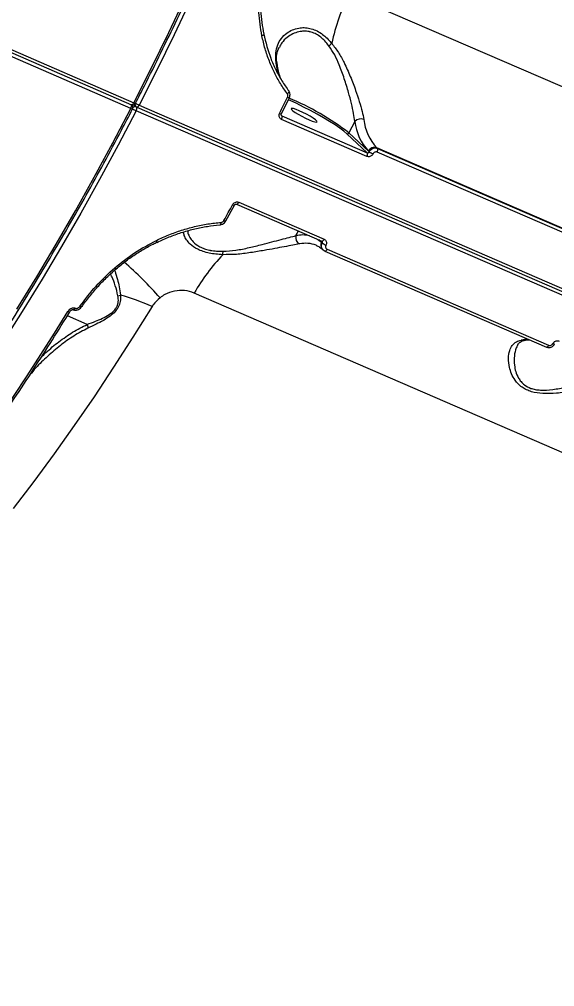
# Model space of a CAD drawing. Header units: millimetres. Extents: x -8092 to 6423, y -6886 to 5604.
# Drawn here: x 839.5 to 1005.1, y -3036.9 to -2738.1 of the extents above; entities that cross this region are included whole.
import ezdxf

# ---------------------------------------------------------------- set-up
doc = ezdxf.new("R2010")
doc.units = ezdxf.units.MM
for name, color, linetype in [('DIKOM_ОБЪЕКТ', 7, 'Continuous'), ('DIKOM_РАЗМЕР_ЗОНА', 7, 'Continuous'), ('DIKOM_РАЗМЕР_ОБЪЕКТА', 7, 'Continuous')]:
    doc.layers.add(name, color=color, linetype=linetype)
doc.styles.add('style1', font='arial.ttf', dxfattribs={"width": 0.8})
doc.dimstyles.new('1-50', dxfattribs={"dimtxt": 300, "dimasz": 200, "dimexe": 100, "dimexo": 0, "dimgap": 100, "dimtad": 1, "dimtxsty": 'style1', "dimcen": 200, "dimclrd": 7, "dimclre": 7, "dimclrt": 7, "dimadec": 1, "dimazin": 2, "dimtfac": 1, "dimtmove": 0, "dimatfit": 2, "dimfxl": 0, "dimlwd": 25, "dimlwe": 18, "dimarcsym": 0})

# ---------------------------------------------------------------- blocks, each defined once
blk = doc.blocks.new('*D9')
at = {"layer": 'Defpoints', "color": 0, "transparency": 16777216}
for p in [(-8092.06, -86.27), (4664.84, -1471.84), (4664.84, -6785.92)]:
    blk.add_point(p, dxfattribs=at)
at = {"layer": 'DIKOM_РАЗМЕР_ЗОНА', "color": 7, "lineweight": 18, "transparency": 16777216}
for p, q in [((-8092.06, -86.27), (-8092.06, -6885.92)), ((4664.84, -1471.84), (4664.84, -6885.92))]:
    blk.add_line(p, q, dxfattribs=at)
at = {"layer": 'DIKOM_РАЗМЕР_ЗОНА', "color": 7, "lineweight": 25, "transparency": 16777216}
blk.add_line((-7892.06, -6785.92), (4464.84, -6785.92), dxfattribs=at)
at = {"layer": 'DIKOM_РАЗМЕР_ЗОНА', "color": 7, "transparency": 16777216}
for points in [[(-7892.06, -6752.58), (-7892.06, -6819.25), (-8092.06, -6785.92)], [(4464.84, -6752.58), (4464.84, -6819.25), (4664.84, -6785.92)]]:
    blk.add_solid(points, dxfattribs=at)
at = {"layer": 'DIKOM_РАЗМЕР_ЗОНА', "color": 7, "transparency": 16777216, "insert": (-2159.84, -6532.75), "char_height": 300, "attachment_point": 5, "style": 'style1'}
blk.add_mtext('12760', dxfattribs=at)
blk = doc.blocks.new('*D10')
at = {"layer": 'Defpoints', "color": 0, "transparency": 16777216}
for p in [(-65.22, 5603.5), (2870.75, -5504.88), (6323.39, -5504.88)]:
    blk.add_point(p, dxfattribs=at)
at = {"layer": 'DIKOM_РАЗМЕР_ЗОНА', "color": 7, "lineweight": 18, "transparency": 16777216}
for p, q in [((-65.22, 5603.5), (6423.39, 5603.5)), ((2870.75, -5504.88), (6423.39, -5504.88))]:
    blk.add_line(p, q, dxfattribs=at)
at = {"layer": 'DIKOM_РАЗМЕР_ЗОНА', "color": 7, "lineweight": 25, "transparency": 16777216}
blk.add_line((6323.39, 5403.5), (6323.39, -5304.88), dxfattribs=at)
at = {"layer": 'DIKOM_РАЗМЕР_ЗОНА', "color": 7, "transparency": 16777216}
for points in [[(6290.06, 5403.5), (6356.72, 5403.5), (6323.39, 5603.5)], [(6290.06, -5304.88), (6356.72, -5304.88), (6323.39, -5504.88)]]:
    blk.add_solid(points, dxfattribs=at)
at = {"layer": 'DIKOM_РАЗМЕР_ЗОНА', "color": 7, "transparency": 16777216, "insert": (6070.22, 308.83), "char_height": 300, "attachment_point": 5, "rotation": 90, "style": 'style1'}
blk.add_mtext('11100', dxfattribs=at)
blk = doc.blocks.new('*D11')
at = {"layer": 'Defpoints', "color": 0, "transparency": 16777216}
for p in [(-6092.06, -310.77), (2568.27, -2361.54), (2568.27, -4925.78)]:
    blk.add_point(p, dxfattribs=at)
at = {"layer": 'DIKOM_РАЗМЕР_ОБЪЕКТА', "color": 7, "lineweight": 18, "transparency": 16777216}
for p, q in [((-6092.06, -310.77), (-6092.06, -5025.78)), ((2568.27, -2361.54), (2568.27, -5025.78))]:
    blk.add_line(p, q, dxfattribs=at)
at = {"layer": 'DIKOM_РАЗМЕР_ОБЪЕКТА', "color": 7, "lineweight": 25, "transparency": 16777216}
blk.add_line((-5892.06, -4925.78), (2368.27, -4925.78), dxfattribs=at)
at = {"layer": 'DIKOM_РАЗМЕР_ОБЪЕКТА', "color": 7, "transparency": 16777216}
for points in [[(-5892.06, -4892.44), (-5892.06, -4959.11), (-6092.06, -4925.78)], [(2368.27, -4892.44), (2368.27, -4959.11), (2568.27, -4925.78)]]:
    blk.add_solid(points, dxfattribs=at)
at = {"layer": 'DIKOM_РАЗМЕР_ОБЪЕКТА', "color": 7, "transparency": 16777216, "insert": (-2605.9, -4672.61), "char_height": 300, "attachment_point": 5, "style": 'style1'}
blk.add_mtext('8660', dxfattribs=at)
blk = doc.blocks.new('*D12')
at = {"layer": 'Defpoints', "color": 0, "transparency": 16777216}
for p in [(529.59, 4103.5), (2292.6, -3779.74), (5226.02, -3779.74)]:
    blk.add_point(p, dxfattribs=at)
at = {"layer": 'DIKOM_РАЗМЕР_ОБЪЕКТА', "color": 7, "lineweight": 18, "transparency": 16777216}
for p, q in [((529.59, 4103.5), (5326.02, 4103.5)), ((2292.6, -3779.74), (5326.02, -3779.74))]:
    blk.add_line(p, q, dxfattribs=at)
at = {"layer": 'DIKOM_РАЗМЕР_ОБЪЕКТА', "color": 7, "lineweight": 25, "transparency": 16777216}
blk.add_line((5226.02, 3903.5), (5226.02, -3579.74), dxfattribs=at)
at = {"layer": 'DIKOM_РАЗМЕР_ОБЪЕКТА', "color": 7, "transparency": 16777216}
for points in [[(5192.69, 3903.5), (5259.35, 3903.5), (5226.02, 4103.5)], [(5192.69, -3579.74), (5259.35, -3579.74), (5226.02, -3779.74)]]:
    blk.add_solid(points, dxfattribs=at)
at = {"layer": 'DIKOM_РАЗМЕР_ОБЪЕКТА', "color": 7, "transparency": 16777216, "insert": (4972.85, 245.42), "char_height": 300, "attachment_point": 5, "rotation": 90, "style": 'style1'}
blk.add_mtext('7880', dxfattribs=at)

msp = doc.modelspace()

# ---------------------------------------------------------------- linework, layer by layer
at = {"layer": 'DIKOM_ОБЪЕКТ', "color": 7, "linetype": 'Continuous', "lineweight": 15}
for p, q in [((475.464, -2590.83), (874.912, -2763.823)), ((874.002, -2765.588), (474.554, -2592.595)), ((474.73, -2591.438), (874.178, -2764.431)), ((941.257, -2730.171), (1230.114, -2855.269)), ((874.347, -2764.541), (874.264, -2764.464)), ((874.974, -2764.43), (875.546, -2764.961)), ((876.563, -2764.538), (1276.011, -2937.53)), ((920.555, -2767.275), (923.021, -2762.25)), ((1275.1, -2939.295), (875.653, -2766.303)), ((875.828, -2765.146), (1275.276, -2938.138)), ((920.531, -2767.68), (920.688, -2767.826)), ((946.995, -2780.425), (920.586, -2768.987)), ((920.688, -2767.826), (947.098, -2779.263)), ((943.279, -2769.592), (941.441, -2773.158)), ((947.098, -2779.263), (940.801, -2773.42)), ((941.441, -2773.158), (947.484, -2778.767)), ((947.484, -2778.767), (947.719, -2778.985)), ((1018.543, -2807.387), (950.043, -2777.721)), ((950.043, -2777.721), (950.265, -2777.927)), ((1018.665, -2808.749), (950.165, -2779.083)), ((950.265, -2777.927), (1018.765, -2807.592)), ((903.378, -2800.347), (906.013, -2795.479)), ((906.672, -2795.156), (933.082, -2806.593)), ((907.39, -2794.58), (933.799, -2806.017)), ((925.075, -2804.897), (925.822, -2803.449)), ((932.958, -2806.94), (932.149, -2806.189)), ((931.439, -2807.926), (931.304, -2807.869)), ((933.193, -2807.158), (932.958, -2806.94)), ((933.077, -2806.596), (933.134, -2806.629)), ((933.248, -2809.121), (933.471, -2809.327)), ((934.693, -2809.088), (1003.194, -2838.754)), ((933.922, -2809.621), (933.979, -2809.658)), ((933.979, -2809.658), (1002.479, -2839.324)), ((1182.447, -2947.716), (893.59, -2822.618)), ((856.765, -2827.278), (856.837, -2827.309)), ((858.955, -2826.724), (858.95, -2826.734)), ((860.539, -2832.321), (854.379, -2829.654)), ((856.107, -2827.75), (856.179, -2827.781))]:
    msp.add_line(p, q, dxfattribs=at)
at = {"layer": 'DIKOM_ОБЪЕКТ', "color": 7, "linetype": 'Continuous', "lineweight": 15, "flags": 128}
for points in [[(874.912, -2763.823), (880.375, -2753.029), (885.715, -2742.134), (890.926, -2731.149), (896.004, -2720.081), (900.946, -2708.941), (905.746, -2697.738), (910.402, -2686.48), (914.908, -2675.178), (919.261, -2663.842), (923.458, -2652.48), (927.494, -2641.102), (931.368, -2629.718), (935.074, -2618.338), (938.611, -2606.971), (941.974, -2595.626), (945.162, -2584.314), (948.172, -2573.043), (951.001, -2561.823), (953.646, -2550.664)], [(955.297, -2551.379), (952.651, -2562.538), (949.823, -2573.758), (946.813, -2585.028), (943.625, -2596.341), (940.261, -2607.686), (936.725, -2619.053), (933.018, -2630.433), (929.145, -2641.817), (925.108, -2653.195), (920.912, -2664.557), (916.558, -2675.893), (912.052, -2687.195), (907.397, -2698.452), (902.596, -2709.656), (897.655, -2720.796), (892.576, -2731.864), (887.365, -2742.849), (882.026, -2753.744), (876.563, -2764.538)], [(915.088, -2742.632), (915.132, -2742.684), (915.142, -2742.744), (915.116, -2742.811), (915.057, -2742.88), (914.965, -2742.951), (914.844, -2743.021), (914.699, -2743.086), (914.535, -2743.145)], [(919.127, -2751.524), (919.123, -2751.492), (919.109, -2751.413)], [(922.837, -2760.192), (922.884, -2760.259), (922.901, -2760.346), (922.888, -2760.45), (922.845, -2760.568), (922.773, -2760.694), (922.676, -2760.824), (922.556, -2760.955), (922.419, -2761.08)], [(874.178, -2764.431), (874.196, -2764.438), (874.285, -2764.446), (874.385, -2764.418), (874.492, -2764.356), (874.603, -2764.261), (874.713, -2764.137), (874.817, -2763.989), (874.912, -2763.823)], [(874.233, -2764.453), (874.273, -2764.48), (874.347, -2764.541)], [(875.828, -2765.146), (875.846, -2765.152), (875.935, -2765.161), (876.035, -2765.133), (876.143, -2765.071), (876.254, -2764.975), (876.363, -2764.852), (876.468, -2764.704), (876.563, -2764.538)], [(920.012, -2767.11), (920.322, -2766.482), (920.632, -2765.854), (920.941, -2765.225), (921.25, -2764.597), (921.558, -2763.967), (921.866, -2763.338), (922.174, -2762.708), (922.481, -2762.078)], [(940.801, -2773.42), (939.853, -2772.613), (938.63, -2771.696), (937.162, -2770.69), (935.479, -2769.617), (933.621, -2768.501), (931.628, -2767.368), (929.545, -2766.242), (927.418, -2765.148), (925.295, -2764.112), (923.224, -2763.156), (922.645, -2762.899)], [(875.653, -2766.303), (870.051, -2776.968), (864.336, -2787.514), (858.512, -2797.931), (852.583, -2808.21), (846.556, -2818.342), (840.435, -2828.32), (834.225, -2838.135)], [(838.785, -2827.606), (844.906, -2817.628), (850.933, -2807.495), (856.861, -2797.216), (862.685, -2786.799), (868.4, -2776.253), (874.002, -2765.588)], [(926.085, -2766.299), (925.1, -2765.902), (924.317, -2765.652), (923.8, -2765.567), (923.59, -2765.655), (923.705, -2765.91), (924.135, -2766.309), (924.846, -2766.821), (925.779, -2767.404), (926.86, -2768.011), (928, -2768.594), (929.107, -2769.104), (930.093, -2769.5), (930.875, -2769.75), (931.393, -2769.835), (931.602, -2769.747), (931.487, -2769.493), (931.057, -2769.094), (930.346, -2768.581), (929.413, -2767.998), (928.332, -2767.391), (927.192, -2766.809), (926.085, -2766.299)], [(902.812, -2800.225), (903.143, -2799.617), (903.474, -2799.009), (903.804, -2798.4), (904.134, -2797.791), (904.464, -2797.181), (904.793, -2796.572), (905.122, -2795.961), (905.451, -2795.35)], [(906.671, -2795.155), (906.688, -2795.162), (906.775, -2795.171), (906.872, -2795.146), (906.977, -2795.088), (907.085, -2794.998), (907.192, -2794.88), (907.295, -2794.739), (907.39, -2794.58)], [(901.702, -2801.44), (901.713, -2801.439), (901.769, -2801.409), (901.819, -2801.345), (901.863, -2801.248), (901.898, -2801.122), (901.923, -2800.971), (901.938, -2800.802)], [(931.828, -2806.05), (932.148, -2806.272), (932.958, -2806.94)], [(933.082, -2806.593), (933.098, -2806.599), (933.184, -2806.609), (933.282, -2806.583), (933.386, -2806.525), (933.494, -2806.436), (933.602, -2806.318), (933.705, -2806.177), (933.799, -2806.017)], [(933.979, -2809.658), (933.994, -2809.664), (934.081, -2809.674), (934.177, -2809.649), (934.281, -2809.592), (934.389, -2809.503), (934.496, -2809.386), (934.599, -2809.246), (934.693, -2809.088)], [(880.578, -2826.813), (874.68, -2836.266), (868.696, -2845.551), (862.631, -2854.659), (856.491, -2863.581), (850.282, -2872.308), (844.009, -2880.833), (837.679, -2889.148)], [(856.107, -2827.75), (856.157, -2827.764), (856.297, -2827.744), (856.453, -2827.651), (856.613, -2827.491), (856.765, -2827.278)], [(856.18, -2827.781), (856.229, -2827.795), (856.369, -2827.775), (856.525, -2827.682), (856.685, -2827.522), (856.837, -2827.309)], [(858.95, -2826.734), (858.921, -2826.756), (858.859, -2826.767), (858.772, -2826.757), (858.662, -2826.726), (858.533, -2826.675), (858.39, -2826.607)], [(820.399, -2879.526), (824.782, -2873.427), (829.135, -2867.238), (833.456, -2860.962), (837.745, -2854.602), (841.998, -2848.16), (846.215, -2841.638), (850.394, -2835.039), (854.533, -2828.365)], [(854.533, -2828.365), (854.689, -2828.427), (854.829, -2828.468), (854.948, -2828.488), (855.041, -2828.487), (855.104, -2828.463), (855.127, -2828.439)], [(1002.479, -2839.324), (1002.495, -2839.33), (1002.581, -2839.34), (1002.678, -2839.315), (1002.782, -2839.258), (1002.889, -2839.169), (1002.996, -2839.053), (1003.099, -2838.912), (1003.194, -2838.754)]]:
    msp.add_lwpolyline(points, dxfattribs=at)
at = {"layer": 'DIKOM_ОБЪЕКТ', "color": 7, "linetype": 'Continuous', "lineweight": 15}
for centre, radius, start, end in [((1020.46, -2765.318), 86.651, 156.0706, 166.74986), ((930.168, -2739.979), 8.086, 309.1088, 317.34929), ((918.01, -2751.668), 1.128, 13.0277, 40.50157), ((872.972, -2764.87), 1.255, 325.1572, 21.2643), ((874.575, -2763.513), 1, 246.58356, 332.78465), ((873.667, -2765.274), 1, 346.22064, 47.13963), ((875.408, -2763.074), 0.899, 236.46721, 273.57148), ((876.144, -2764.341), 0.862, 171.22771, 225.99095), ((878.532, -2759.761), 5.166, 232.69305, 247.59719), ((923.12, -2761.003), 1.251, 239.25177, 265.44798), ((891.615, -2837.591), 81.45, 52.28505, 67.42806), ((874.49, -2764.856), 0.879, 236.28344, 274.27499), ((873.667, -2765.274), 1, 332.66279, 346.22064), ((877.8, -2761.196), 5.54, 234.36517, 247.19111), ((875.419, -2766.039), 0.998, 73.07148, 139.47018), ((876.226, -2764.228), 1, 227.13963, 246.58356), ((874.625, -2765.586), 1.253, 325.12099, 21.43436), ((920.6, -2766.153), 1.123, 238.44041, 267.74307), ((919.62, -2768.317), 1.176, 325.22315, 24.68336), ((945.098, -2771.276), 2.478, 67.7012, 137.20223), ((959.049, -2767.915), 15.859, 186.07167, 223.17751), ((961.057, -2767.386), 15.104, 186.07158, 223.17813), ((940.977, -2772.938), 0.513, 249.86006, 334.57977), ((946.031, -2779.754), 1.175, 325.2042, 24.69442), ((949.338, -2779.648), 2.052, 69.90011, 154.56903), ((951.482, -2773.417), 6.72, 235.94735, 247.38064), ((949.201, -2778.417), 1.171, 325.35234, 24.75865), ((905.887, -2794.733), 0.756, 234.72453, 279.58877), ((903.235, -2799.638), 0.724, 234.25469, 281.4042), ((881.203, -2806.828), 0.879, 357.38377, 32.64268), ((927.16, -2805.521), 2.176, 163.35269, 243.62056), ((927.084, -2814.536), 9.846, 77.34527, 101.76925), ((928.092, -2816.087), 8.823, 68.65378, 102.42515), ((934.546, -2807.838), 1.825, 150.50016, 224.66164), ((935.887, -2804.055), 4.109, 229.03454, 247.8318), ((951.163, -2856.395), 66.75, 136.88312, 149.60067), ((890.676, -2809.091), 11.882, 351.86696, 356.93068), ((870.185, -2814), 1.37, 216.16556, 237.46756), ((784.934, -2911.97), 131.741, 41.85956, 48.65106), ((869.651, -2820.622), 2.867, 277.59929, 293.52624), ((848.577, -2899.498), 79.418, 66.23791, 73.7544), ((996.679, -2847.102), 10.162, 88.27368, 101.26643), ((995.319, -2835.726), 1.543, 246.09589, 280.29092), ((1004.928, -2837.61), 0.77, 235.04676, 279.06341)]:
    msp.add_arc(centre, radius, start, end, dxfattribs=at)
for points, knots in [([(875.464, -2763.97), (876.377, -2762.188), (879.023, -2757.017), (883.321, -2748.387), (888.317, -2738.058), (893.195, -2727.648), (897.954, -2717.169), (902.59, -2706.627), (907.098, -2696.031), (911.476, -2685.387), (915.72, -2674.706), (919.828, -2663.993), (923.795, -2653.258), (927.62, -2642.508), (931.299, -2631.752), (934.83, -2620.997), (938.209, -2610.253), (941.434, -2599.525), (944.503, -2588.824), (947.414, -2578.156), (950.164, -2567.53), (952.752, -2556.954), (955.174, -2546.436), (957.43, -2535.983), (959.518, -2525.604), (961.436, -2515.306), (963.183, -2505.097), (964.756, -2494.985), (966.157, -2484.977), (967.382, -2475.08), (968.431, -2465.303), (969.304, -2455.652), (969.999, -2446.134), (970.517, -2436.757), (970.856, -2427.529), (971.016, -2418.454), (970.998, -2409.542), (970.8, -2400.797), (970.424, -2392.227), (969.869, -2383.839), (969.136, -2375.637), (968.226, -2367.63), (967.138, -2359.822), (965.873, -2352.219), (964.433, -2344.827), (962.819, -2337.652), (961.03, -2330.7), (959.07, -2323.975), (956.938, -2317.482), (954.638, -2311.228), (952.169, -2305.216), (949.535, -2299.451), (946.736, -2293.937), (943.776, -2288.68), (940.656, -2283.684), (937.381, -2278.948), (933.945, -2274.493), (930.858, -2270.829), (928.855, -2268.763), (928.106, -2267.99)], [0, 0, 0, 0, 0.0093745, 0.0271863, 0.0449982, 0.0628103, 0.0806223, 0.0984341, 0.1162461, 0.1340579, 0.1518697, 0.1696817, 0.1874938, 0.205306, 0.2231182, 0.2409305, 0.2587432, 0.2765562, 0.2943691, 0.3121826, 0.3299962, 0.34781, 0.3656246, 0.3834392, 0.4012543, 0.4190698, 0.4368861, 0.4547026, 0.4725197, 0.4903375, 0.5081561, 0.5259751, 0.5437949, 0.5616157, 0.5794368, 0.5972593, 0.6150822, 0.6329063, 0.6507312, 0.6685569, 0.6863837, 0.7042114, 0.7220397, 0.739869, 0.7576987, 0.7755291, 0.7933594, 0.8111899, 0.8290198, 0.8468486, 0.8646758, 0.8825006, 0.9003224, 0.9181399, 0.9359523, 0.9537586, 0.9715573, 0.9893479, 1, 1, 1, 1]), ([(914.535, -2743.145), (914.136, -2740.75), (913.329, -2735.902), (913.564, -2730.855), (913.682, -2728.303)], [0, 0, 0, 0, 0.4941677, 1, 1, 1, 1]), ([(914.238, -2728.107), (914.125, -2730.547), (913.896, -2735.486), (914.688, -2740.231), (915.088, -2742.632)], [0, 0, 0, 0, 0.4941557, 1, 1, 1, 1]), ([(918.867, -2750.935), (918.817, -2750.064), (918.714, -2748.296), (919.32, -2745.958), (920.47, -2743.896), (922.052, -2742.344), (923.929, -2741.266), (925.765, -2740.715), (927.614, -2740.575), (929.353, -2740.782), (931.158, -2741.384), (933.335, -2742.634), (934.976, -2744.142), (935.963, -2745.281), (936.115, -2745.457)], [0, 0, 0, 0, 0.1084819, 0.220219, 0.3276466, 0.4383065, 0.5238017, 0.6115058, 0.6745121, 0.7390852, 0.8027739, 0.8688943, 0.9797321, 1, 1, 1, 1]), ([(922.419, -2761.08), (921.685, -2760.036), (920.218, -2757.948), (918.365, -2754.55), (916.772, -2750.949), (915.456, -2747.151), (914.842, -2744.481), (914.535, -2743.145)], [0, 0, 0, 0, 0.1976819, 0.395389, 0.5930889, 0.7965458, 1, 1, 1, 1]), ([(915.088, -2742.632), (915.727, -2745.156), (916.695, -2748.981), (918.811, -2753.699), (920.654, -2757.097), (922.116, -2759.17), (922.837, -2760.192)], [0, 0, 0, 0, 0.395165, 0.5986709, 0.8021846, 1, 1, 1, 1]), ([(935.269, -2746.253), (935.134, -2746.08), (934.27, -2744.974), (932.86, -2743.564), (930.963, -2742.413), (929.848, -2742.019), (928.694, -2741.765), (927.503, -2741.668), (925.763, -2741.888), (923.987, -2742.522), (922.193, -2743.68), (920.766, -2745.073), (920.172, -2746.244), (919.934, -2746.712)], [0, 0, 0, 0, 0.02729484, 0.17480247, 0.25158246, 0.33133863, 0.3460838, 0.43017949, 0.51680958, 0.63335724, 0.75314067, 0.9014153, 1, 1, 1, 1]), ([(943.279, -2769.592), (943.163, -2768.802), (942.913, -2767.099), (942.23, -2764.05), (941.277, -2760.436), (940.069, -2756.408), (938.629, -2752.498), (937.119, -2749.013), (935.885, -2747.172), (935.269, -2746.253)], [0, 0, 0, 0, 0.1227062, 0.2642653, 0.4059927, 0.5771204, 0.7482419, 0.8743868, 1, 1, 1, 1]), ([(936.115, -2745.457), (936.833, -2746.385), (938.271, -2748.245), (940.135, -2751.776), (941.927, -2755.737), (943.462, -2759.802), (944.675, -2763.44), (945.553, -2766.502), (945.884, -2768.194), (946.038, -2768.983)], [0, 0, 0, 0, 0.1281517, 0.2567373, 0.4268125, 0.5968801, 0.7373096, 0.8775741, 1, 1, 1, 1]), ([(919.141, -2751.525), (919.098, -2751.076), (919.003, -2750.08), (919.165, -2748.682), (919.447, -2747.521), (919.785, -2746.913), (919.9, -2746.705)], [0, 0, 0, 0, 0.2427955, 0.5374349, 0.8423649, 1, 1, 1, 1]), ([(920.285, -2756.269), (920.032, -2755.715), (919.475, -2754.492), (919.091, -2752.578), (918.917, -2751.302), (918.867, -2750.935)], [0, 0, 0, 0, 0.3711098, 0.8194789, 1, 1, 1, 1]), ([(920.769, -2757.136), (920.633, -2756.861), (920.254, -2756.098), (919.775, -2754.539), (919.384, -2752.901), (919.254, -2751.775), (919.211, -2751.408)], [0, 0, 0, 0, 0.184841, 0.5131847, 0.8413301, 1, 1, 1, 1]), ([(922.481, -2762.078), (922.521, -2761.973), (922.601, -2761.762), (922.589, -2761.432), (922.507, -2761.207), (922.434, -2761.102), (922.419, -2761.08)], [0, 0, 0, 0, 0.3067734, 0.6133321, 0.9195396, 1, 1, 1, 1]), ([(923.005, -2762.243), (923.047, -2762.164), (923.211, -2761.857), (923.262, -2761.266), (923.147, -2760.636), (922.922, -2760.345), (922.838, -2760.237)], [0, 0, 0, 0, 0.1238328, 0.4816063, 0.8066859, 1, 1, 1, 1]), ([(600.208, -3026.097), (600.625, -3026.109), (602.832, -3026.171), (606.927, -3025.991), (612.491, -3025.544), (618.155, -3024.778), (623.904, -3023.723), (629.736, -3022.373), (635.646, -3020.729), (641.629, -3018.793), (647.681, -3016.567), (653.797, -3014.051), (659.972, -3011.249), (666.202, -3008.163), (672.482, -3004.794), (678.807, -3001.145), (685.172, -2997.221), (691.572, -2993.022), (698.003, -2988.553), (704.46, -2983.817), (710.938, -2978.818), (717.432, -2973.559), (723.938, -2968.046), (730.45, -2962.28), (736.964, -2956.268), (743.475, -2950.014), (749.978, -2943.522), (756.468, -2936.797), (762.94, -2929.845), (769.39, -2922.67), (775.813, -2915.278), (782.204, -2907.675), (788.557, -2899.866), (794.869, -2891.858), (801.135, -2883.656), (807.35, -2875.265), (813.51, -2866.694), (819.609, -2857.948), (825.643, -2849.033), (831.608, -2839.957), (837.5, -2830.726), (843.313, -2821.347), (849.044, -2811.827), (854.687, -2802.174), (860.241, -2792.394), (865.697, -2782.494), (870.465, -2773.599), (873.387, -2767.981), (874.556, -2765.733)], [0, 0, 0, 0, 0.0051792, 0.02739, 0.0496129, 0.0718476, 0.0940928, 0.1163475, 0.1386105, 0.1608804, 0.1831556, 0.2054352, 0.2277181, 0.2500034, 0.2722902, 0.294578, 0.316866, 0.339154, 0.3614416, 0.3837285, 0.4060146, 0.4282999, 0.450584, 0.472867, 0.495149, 0.51743, 0.5397099, 0.5619888, 0.5842665, 0.6065434, 0.6288196, 0.6510946, 0.6733691, 0.6956424, 0.7179152, 0.7401873, 0.7624589, 0.7847298, 0.8069999, 0.8292698, 0.8515393, 0.8738082, 0.8960766, 0.9183452, 0.940613, 0.9628804, 0.9851478, 1, 1, 1, 1]), ([(920.586, -2768.987), (920.498, -2768.941), (920.276, -2768.825), (920.007, -2768.514), (919.844, -2768.075), (919.829, -2767.581), (919.951, -2767.267), (920.012, -2767.11)], [0, 0, 0, 0, 0.1406328, 0.3551067, 0.5698872, 0.7848955, 1, 1, 1, 1]), ([(920.579, -2767.743), (920.568, -2767.737), (920.531, -2767.715), (920.498, -2767.632), (920.49, -2767.486), (920.512, -2767.365), (920.548, -2767.298), (920.559, -2767.277)], [0, 0, 0, 0, 0.1446401, 0.4914901, 0.717485, 0.9150137, 1, 1, 1, 1]), ([(920.576, -2767.746), (920.585, -2767.756), (920.615, -2767.793), (920.657, -2767.812), (920.688, -2767.826)], [0, 0, 0, 0, 0.2851324, 1, 1, 1, 1]), ([(947.098, -2779.263), (947.147, -2779.278), (947.244, -2779.308), (947.404, -2779.283), (947.55, -2779.208), (947.658, -2779.101), (947.702, -2779.018), (947.719, -2778.985)], [0, 0, 0, 0, 0.21393243, 0.42806605, 0.64258033, 0.85773416, 1, 1, 1, 1]), ([(947.719, -2778.985), (947.793, -2778.857), (947.98, -2778.536), (948.43, -2778.123), (949.03, -2777.836), (949.679, -2777.744), (950.069, -2777.866), (950.265, -2777.927)], [0, 0, 0, 0, 0.1417181, 0.3563821, 0.5709159, 0.7854522, 1, 1, 1, 1]), ([(950.165, -2779.083), (950.067, -2779.052), (949.872, -2778.992), (949.548, -2779.039), (949.25, -2779.185), (949.026, -2779.394), (948.934, -2779.556), (948.897, -2779.62)], [0, 0, 0, 0, 0.21426269, 0.42852479, 0.64315447, 0.85802652, 1, 1, 1, 1]), ([(948.897, -2779.62), (948.842, -2779.717), (948.704, -2779.959), (948.369, -2780.272), (947.92, -2780.491), (947.435, -2780.561), (947.142, -2780.47), (946.995, -2780.425)], [0, 0, 0, 0, 0.1418109, 0.3567204, 0.5713488, 0.7857223, 1, 1, 1, 1]), ([(905.451, -2795.35), (905.509, -2795.256), (905.654, -2795.02), (906, -2794.717), (906.457, -2794.507), (906.949, -2794.442), (907.243, -2794.534), (907.39, -2794.58)], [0, 0, 0, 0, 0.14187, 0.3567087, 0.5713399, 0.7857226, 1, 1, 1, 1]), ([(906.017, -2795.481), (906.031, -2795.454), (906.068, -2795.381), (906.173, -2795.274), (906.311, -2795.185), (906.452, -2795.136), (906.576, -2795.128), (906.646, -2795.143), (906.668, -2795.155), (906.671, -2795.157)], [0, 0, 0, 0, 0.0994974, 0.26658, 0.4282528, 0.5937612, 0.7683489, 0.9627626, 1, 1, 1, 1]), ([(901.701, -2801.421), (901.79, -2801.418), (902.118, -2801.407), (902.659, -2801.152), (903.15, -2800.762), (903.303, -2800.433), (903.349, -2800.334)], [0, 0, 0, 0, 0.12968, 0.4775911, 0.8420944, 1, 1, 1, 1]), ([(901.938, -2800.802), (902.045, -2800.783), (902.26, -2800.746), (902.552, -2800.564), (902.727, -2800.372), (902.797, -2800.251), (902.812, -2800.225)], [0, 0, 0, 0, 0.3057115, 0.6115858, 0.9180367, 1, 1, 1, 1]), ([(881.944, -2806.354), (883.215, -2805.764), (885.756, -2804.585), (889.684, -2803.18), (893.702, -2802.052), (897.799, -2801.217), (900.558, -2800.94), (901.938, -2800.802)], [0, 0, 0, 0, 0.19783884, 0.39550391, 0.59316873, 0.79658567, 1, 1, 1, 1]), ([(882.127, -2806.961), (882.321, -2806.861), (883.692, -2806.159), (886.339, -2805.085), (890.053, -2803.769), (893.844, -2802.73), (897.664, -2801.993), (900.314, -2801.6), (901.673, -2801.539), (901.763, -2801.535)], [0, 0, 0, 0, 0.0313345, 0.2207339, 0.4114243, 0.6029544, 0.7948335, 0.9863718, 1, 1, 1, 1]), ([(891.597, -2803.397), (891.614, -2803.631), (891.66, -2804.278), (892.204, -2805.441), (893.274, -2806.917), (894.847, -2808.159), (896.724, -2808.974), (897.893, -2809.293), (899.162, -2809.534), (900.537, -2809.703), (901.873, -2809.719), (902.541, -2809.727)], [0, 0, 0, 0, 0.0835471, 0.2309123, 0.378039, 0.5708432, 0.6706707, 0.7704985, 0.7851175, 0.8924702, 1, 1, 1, 1]), ([(869.079, -2814.808), (871.069, -2813.213), (875.097, -2809.985), (879.644, -2807.573), (881.944, -2806.354)], [0, 0, 0, 0, 0.49417146, 1, 1, 1, 1]), ([(902.438, -2810.772), (901.724, -2810.73), (900.297, -2810.645), (898.238, -2810.325), (896.329, -2809.808), (894.2, -2808.918), (892.422, -2807.646), (891.175, -2806.181), (890.455, -2804.887), (890.354, -2804.12), (890.305, -2803.75)], [0, 0, 0, 0, 0.1024772, 0.2048372, 0.3081852, 0.4115201, 0.5955797, 0.73332, 0.8712364, 1, 1, 1, 1]), ([(902.541, -2809.727), (903.848, -2809.641), (906.576, -2809.461), (910.625, -2808.588), (914.362, -2807.687), (917.687, -2806.826), (920.516, -2806.089), (923.089, -2805.423), (924.407, -2805.074), (925.075, -2804.897)], [0, 0, 0, 0, 0.1463758, 0.3054975, 0.4689901, 0.6008953, 0.7350964, 0.8657005, 1, 1, 1, 1]), ([(933.799, -2806.017), (933.887, -2806.063), (934.108, -2806.179), (934.373, -2806.486), (934.529, -2806.918), (934.532, -2807.402), (934.402, -2807.707), (934.336, -2807.86)], [0, 0, 0, 0, 0.1406148, 0.3550627, 0.5698699, 0.7848966, 1, 1, 1, 1]), ([(869.469, -2815.181), (869.972, -2814.745), (871.462, -2813.454), (874.123, -2811.509), (877.428, -2809.367), (880.104, -2807.837), (881.692, -2807.085), (882.096, -2806.893)], [0, 0, 0, 0, 0.13192535, 0.39047932, 0.6502065, 0.91095534, 1, 1, 1, 1]), ([(926.194, -2807.47), (925.522, -2807.596), (924.177, -2807.847), (921.511, -2808.326), (918.532, -2808.873), (915.042, -2809.501), (911.075, -2810.165), (906.742, -2810.759), (903.839, -2810.768), (902.438, -2810.772)], [0, 0, 0, 0, 0.1316587, 0.2634883, 0.3951402, 0.5268757, 0.6882977, 0.8495359, 1, 1, 1, 1]), ([(931.318, -2807.913), (931.492, -2807.975), (932.062, -2808.179), (932.684, -2808.621), (933.136, -2809.021), (933.248, -2809.121)], [0, 0, 0, 0, 0.2480389, 0.8124356, 1, 1, 1, 1]), ([(933.487, -2809.313), (933.379, -2809.208), (933.128, -2808.962), (932.949, -2808.416), (932.936, -2807.773), (933.107, -2807.363), (933.193, -2807.158)], [0, 0, 0, 0, 0.2009831, 0.4672929, 0.7336523, 1, 1, 1, 1]), ([(933.193, -2807.158), (933.216, -2807.108), (933.262, -2807.009), (933.264, -2806.852), (933.222, -2806.718), (933.159, -2806.657), (933.132, -2806.63)], [0, 0, 0, 0, 0.2658823, 0.5316027, 0.7964105, 1, 1, 1, 1]), ([(933.922, -2809.621), (933.8, -2809.566), (933.631, -2809.491), (933.518, -2809.351), (933.487, -2809.313)], [0, 0, 0, 0, 0.7280582, 1, 1, 1, 1]), ([(934.336, -2807.86), (934.293, -2807.962), (934.206, -2808.166), (934.208, -2808.488), (934.312, -2808.776), (934.488, -2808.98), (934.635, -2809.057), (934.693, -2809.088)], [0, 0, 0, 0, 0.2151675, 0.4300912, 0.6450214, 0.8594472, 1, 1, 1, 1]), ([(858.39, -2826.607), (859.941, -2824.515), (863.081, -2820.278), (867.063, -2816.647), (869.079, -2814.808)], [0, 0, 0, 0, 0.4937861, 1, 1, 1, 1]), ([(858.986, -2826.742), (859.131, -2826.521), (859.986, -2825.22), (861.782, -2822.946), (864.374, -2819.963), (866.939, -2817.357), (868.708, -2815.832), (869.468, -2815.177)], [0, 0, 0, 0, 0.0518226, 0.3048738, 0.5577516, 0.8100496, 1, 1, 1, 1]), ([(870.03, -2823.464), (869.774, -2822.398), (869.256, -2820.24), (868.395, -2818.02), (867.888, -2817.021), (867.73, -2816.711)], [0, 0, 0, 0, 0.4023678, 0.8140462, 1, 1, 1, 1]), ([(868.961, -2815.624), (869.016, -2815.747), (869.34, -2816.472), (869.828, -2818.211), (870.466, -2820.629), (870.685, -2822.377), (870.795, -2823.251)], [0, 0, 0, 0, 0.0752759, 0.4437905, 0.7220681, 1, 1, 1, 1]), ([(860.539, -2832.321), (861.383, -2831.999), (862.926, -2831.41), (865.232, -2830.45), (867.221, -2829.41), (868.769, -2828.242), (869.487, -2827.279), (869.946, -2826.347), (870.241, -2825.082), (870.108, -2824.06), (870.03, -2823.464)], [0, 0, 0, 0, 0.1920689, 0.3511861, 0.509492, 0.634444, 0.7186535, 0.7421009, 0.8495982, 1, 1, 1, 1]), ([(870.795, -2823.251), (870.811, -2823.903), (870.838, -2825.038), (870.314, -2826.823), (869.233, -2828.423), (867.543, -2829.863), (865.496, -2831.116), (863.163, -2832.324), (861.592, -2833.069), (860.746, -2833.47)], [0, 0, 0, 0, 0.1507892, 0.2625479, 0.3758252, 0.5043731, 0.6581098, 0.8159995, 1, 1, 1, 1]), ([(883.053, -2824.058), (882.285, -2824.756), (881.438, -2825.528), (880.752, -2826.535), (880.637, -2826.718), (880.578, -2826.813)], [0, 0, 0, 0, 0.8217098, 0.9078616, 1, 1, 1, 1]), ([(893.59, -2822.618), (892.623, -2822.301), (890.706, -2821.674), (887.512, -2821.888), (884.888, -2822.778), (883.536, -2823.721), (883.053, -2824.058)], [0, 0, 0, 0, 0.2885635, 0.5716258, 0.8470367, 1, 1, 1, 1]), ([(854.533, -2828.365), (854.649, -2828.201), (854.9, -2827.845), (855.41, -2827.444), (855.937, -2827.224), (856.397, -2827.167), (856.642, -2827.241), (856.765, -2827.278)], [0, 0, 0, 0, 0.226719, 0.4919453, 0.69595, 0.84774, 1, 1, 1, 1]), ([(856.187, -2827.765), (856.328, -2827.821), (856.647, -2827.946), (857.215, -2827.92), (857.84, -2827.725), (858.466, -2827.333), (858.781, -2826.933), (858.943, -2826.728)], [0, 0, 0, 0, 0.1428991, 0.3245496, 0.5224525, 0.7544752, 1, 1, 1, 1]), ([(856.837, -2827.309), (856.892, -2827.328), (857.033, -2827.376), (857.316, -2827.368), (857.686, -2827.249), (858.08, -2826.993), (858.286, -2826.736), (858.39, -2826.607)], [0, 0, 0, 0, 0.10338752, 0.26241171, 0.46113149, 0.72815387, 1, 1, 1, 1]), ([(821.031, -2879.542), (822.113, -2878.045), (825.252, -2873.703), (830.403, -2866.379), (836.46, -2857.521), (842.448, -2848.497), (848.26, -2839.477), (852.471, -2832.757), (854.713, -2829.111), (855.127, -2828.439)], [0, 0, 0, 0, 0.0925234, 0.2683369, 0.4441505, 0.6199599, 0.7957665, 0.9623172, 1, 1, 1, 1]), ([(855.13, -2828.439), (855.135, -2828.429), (855.215, -2828.277), (855.424, -2828.052), (855.712, -2827.851), (855.902, -2827.772), (856.009, -2827.749), (856.073, -2827.745), (856.103, -2827.749), (856.105, -2827.75), (856.107, -2827.75)], [0, 0, 0, 0, 0.0265371, 0.4129568, 0.6416893, 0.7689698, 0.8436464, 0.8947387, 0.947123, 1, 1, 1, 1]), ([(846.393, -2842.33), (846.841, -2841.892), (848.553, -2840.215), (851.747, -2837.64), (855.982, -2834.626), (859.018, -2833.096), (860.544, -2832.327)], [0, 0, 0, 0, 0.1060891, 0.4053891, 0.7011508, 1, 1, 1, 1]), ([(860.544, -2832.327), (860.544, -2832.326), (860.543, -2832.324), (860.541, -2832.323), (860.539, -2832.322), (860.539, -2832.321)], [0, 0, 0, 0, 0.2893345, 0.6779784, 1, 1, 1, 1]), ([(860.544, -2832.327), (860.607, -2832.533), (860.719, -2832.907), (860.752, -2833.277), (860.747, -2833.44), (860.746, -2833.47)], [0, 0, 0, 0, 0.49934208, 0.90726081, 1, 1, 1, 1]), ([(860.746, -2833.47), (859.276, -2834.245), (856.317, -2835.804), (852.188, -2838.796), (848.288, -2842.141), (845.118, -2845.123), (843.411, -2847.167), (842.822, -2847.873)], [0, 0, 0, 0, 0.2198427, 0.4423227, 0.6629204, 0.8835739, 1, 1, 1, 1]), ([(1025.23, -2850.361), (1024.558, -2850.487), (1023.213, -2850.738), (1020.548, -2851.216), (1017.569, -2851.764), (1014.079, -2852.389), (1010.11, -2853.066), (1005.755, -2853.616), (1001.591, -2853.788), (998.398, -2853.34), (996.303, -2852.549), (994.891, -2851.729), (993.717, -2850.708), (992.578, -2849.315), (991.648, -2847.578), (990.93, -2845.259), (990.671, -2842.759), (991.027, -2840.452), (991.885, -2838.741), (993.059, -2837.61), (994.179, -2837.286), (994.694, -2837.136)], [0, 0, 0, 0, 0.0554761, 0.1110251, 0.1664977, 0.2220062, 0.290023, 0.3579642, 0.4226765, 0.4774081, 0.5052463, 0.5330935, 0.5627105, 0.5923748, 0.6404301, 0.688581, 0.7603263, 0.8320622, 0.8909999, 0.9498672, 1, 1, 1, 1]), ([(993.564, -2838.867), (993.426, -2839.102), (992.902, -2839.994), (992.513, -2842.042), (992.489, -2844.562), (992.963, -2846.914), (993.663, -2848.639), (994.61, -2850.021), (995.793, -2851.181), (997.133, -2851.905), (998.591, -2852.346), (999.856, -2852.571), (1002.262, -2852.678), (1005.591, -2852.316), (1009.661, -2851.49), (1013.399, -2850.575), (1016.723, -2849.718), (1019.553, -2848.979), (1022.126, -2848.314), (1023.444, -2847.965), (1024.112, -2847.788)], [0, 0, 0, 0, 0.0301311, 0.1142535, 0.2005906, 0.2558787, 0.3122978, 0.3451127, 0.3788095, 0.4270437, 0.4398918, 0.4699863, 0.5010831, 0.57538, 0.6545311, 0.7358587, 0.8014716, 0.8682284, 0.9331951, 1, 1, 1, 1]), ([(993.53, -2838.848), (993.616, -2838.675), (993.849, -2838.207), (994.338, -2837.759), (994.895, -2837.41), (995.414, -2837.297), (995.619, -2837.252)], [0, 0, 0, 0, 0.1889969, 0.5106977, 0.8061126, 1, 1, 1, 1]), ([(995.604, -2837.242), (995.868, -2837.196), (996.482, -2837.088), (997.03, -2837.095), (997.342, -2837.1)], [0, 0, 0, 0, 0.4317312, 1, 1, 1, 1]), ([(1002.488, -2839.307), (1002.542, -2839.336), (1002.795, -2839.473), (1003.339, -2839.507), (1004.033, -2839.352), (1004.661, -2838.96), (1004.915, -2838.556), (1005.036, -2838.362)], [0, 0, 0, 0, 0.0628327, 0.2918887, 0.5280628, 0.7742636, 1, 1, 1, 1]), ([(1003.194, -2838.754), (1003.292, -2838.784), (1003.488, -2838.846), (1003.815, -2838.803), (1004.121, -2838.663), (1004.352, -2838.461), (1004.449, -2838.304), (1004.487, -2838.241)], [0, 0, 0, 0, 0.21422204, 0.42858176, 0.64315266, 0.85815192, 1, 1, 1, 1]), ([(1004.487, -2838.241), (1004.545, -2838.147), (1004.691, -2837.911), (1005.037, -2837.608), (1005.494, -2837.398), (1005.986, -2837.333), (1006.279, -2837.425), (1006.426, -2837.471)], [0, 0, 0, 0, 0.1418791, 0.3567768, 0.5713586, 0.7857087, 1, 1, 1, 1]), ([(1001.306, -3199.805), (1001.724, -3199.817), (1003.931, -3199.878), (1008.025, -3199.698), (1013.59, -3199.252), (1019.254, -3198.486), (1025.003, -3197.431), (1030.835, -3196.08), (1036.744, -3194.436), (1042.728, -3192.5), (1048.78, -3190.274), (1054.895, -3187.759), (1061.071, -3184.957), (1067.301, -3181.87), (1073.58, -3178.502), (1079.905, -3174.853), (1086.27, -3170.928), (1092.67, -3166.73), (1099.102, -3162.261), (1105.559, -3157.525), (1112.037, -3152.526), (1118.531, -3147.267), (1125.037, -3141.753), (1131.549, -3135.988), (1138.063, -3129.976), (1144.574, -3123.721), (1151.077, -3117.229), (1157.566, -3110.505), (1164.039, -3103.552), (1170.489, -3096.378), (1176.911, -3088.986), (1183.302, -3081.383), (1189.656, -3073.574), (1195.968, -3065.565), (1202.234, -3057.363), (1208.449, -3048.973), (1214.608, -3040.401), (1220.707, -3031.655), (1226.742, -3022.741), (1232.707, -3013.664), (1238.598, -3004.433), (1244.411, -2995.055), (1250.142, -2985.535), (1255.786, -2975.881), (1261.339, -2966.102), (1266.796, -2956.202), (1271.563, -2947.307), (1274.485, -2941.688), (1275.654, -2939.441)], [0, 0, 0, 0, 0.0051792, 0.02739, 0.049613, 0.0718476, 0.0940928, 0.1163475, 0.1386105, 0.1608803, 0.1831556, 0.2054352, 0.2277181, 0.2500034, 0.2722902, 0.2945779, 0.3168661, 0.339154, 0.3614416, 0.3837285, 0.4060146, 0.4282999, 0.450584, 0.4728671, 0.495149, 0.51743, 0.5397099, 0.5619888, 0.5842666, 0.6065434, 0.6288197, 0.6510945, 0.6733691, 0.6956425, 0.7179152, 0.7401874, 0.7624589, 0.7847298, 0.8070002, 0.8292699, 0.8515393, 0.8738083, 0.896077, 0.9183452, 0.940613, 0.9628803, 0.9851478, 1, 1, 1, 1])]:
    msp.add_open_spline(points, degree=3, knots=knots, dxfattribs=at)

# ---------------------------------------------------------------- dimensions: what is measured, and where the dimension line sits
at = {"layer": 'DIKOM_РАЗМЕР_ЗОНА'}
dim = msp.add_linear_dim(base=(6323.39, -5504.88), p1=(-65.219, 5603.501), p2=(2870.746, -5504.88), angle=90, text='11100', dimstyle='1-50', dxfattribs=at)
dim.commit()
dim.dimension.update_dxf_attribs({"geometry": '*D10', "text_midpoint": (6323.39, 308.825), "dimtype": 160})
dim = msp.add_linear_dim(base=(4664.839, -6785.918), p1=(-8092.064, -86.271), p2=(4664.839, -1471.84), text='12760', dimstyle='1-50', dxfattribs=at)
dim.commit()
dim.dimension.update_dxf_attribs({"geometry": '*D9', "text_midpoint": (-2159.843, -6785.918), "dimtype": 160})
at = {"layer": 'DIKOM_РАЗМЕР_ОБЪЕКТА'}
dim = msp.add_linear_dim(base=(5226.021, -3779.744), p1=(529.595, 4103.501), p2=(2292.598, -3779.744), angle=90, text='7880', dimstyle='1-50', dxfattribs=at)
dim.commit()
dim.dimension.update_dxf_attribs({"geometry": '*D12', "text_midpoint": (5226.021, 245.421), "dimtype": 160})
dim = msp.add_linear_dim(base=(2568.274, -4925.777), p1=(-6092.064, -310.768), p2=(2568.274, -2361.54), text='8660', dimstyle='1-50', dxfattribs=at)
dim.commit()
dim.dimension.update_dxf_attribs({"geometry": '*D11', "text_midpoint": (-2605.904, -4925.777), "dimtype": 160})

doc.saveas('drawing.dxf')
